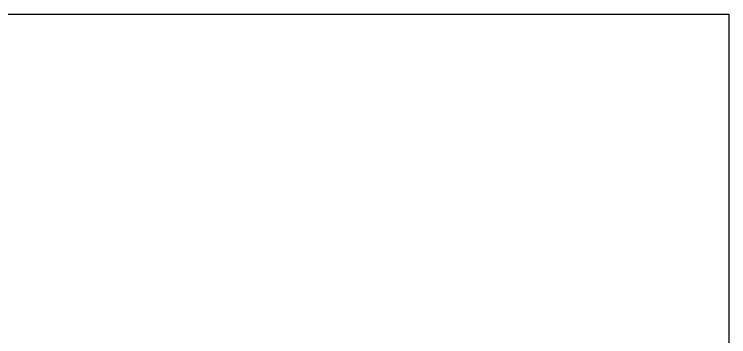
# Model space of a CAD drawing. Extents: x 104132 to 3338343, y -1228862 to 1409848.
# Drawn here: x 1305927 to 1394132, y 144506 to 184338 of the extents above; entities that cross this region are included whole.
import ezdxf
from ezdxf.enums import TextEntityAlignment as Align

# ---------------------------------------------------------------- set-up
doc = ezdxf.new("R2010")
doc.units = 0
doc.linetypes.add('CENTER', pattern=[50.8, 31.75, -6.35, 6.35, -6.35])
doc.linetypes.add('CENTER2', pattern=[28.575, 19.05, -3.175, 3.175, -3.175])
doc.layers.get('Defpoints').update_dxf_attribs({"color": 8})
for name, color, linetype in [('#幕墙线-平面', 8, 'Continuous'), ('#标注', 8, 'Continuous'), ('#轴线', 8, 'CENTER2'), ('A-FLOR-UNDR', 8, 'Continuous'), ('C-SHET-SHBD', 8, 'Continuous'), ('dim', 8, 'Continuous'), ('DOTE', 8, 'CENTER')]:
    doc.layers.add(name, color=color, linetype=linetype)
doc.styles.add('XD2008', font='xd-hzs.shx', dxfattribs={"width": 0.7, "bigfont": 'xd-hztxt.shx'})

# ---------------------------------------------------------------- blocks, each defined once
blk = doc.blocks.new('轴网20240313')
at = {"layer": '#标注', "ltscale": 300}
blk.add_circle((571467.9, -147345.9), 64700, dxfattribs=at)
at = {"layer": '#轴线', "ltscale": 300}
for radius in [64700, 63300]:
    blk.add_circle((571467.9, -147345.9), radius, dxfattribs=at)
blk = doc.blocks.new('QWEAFSD')
at = {"layer": 'A-FLOR-UNDR', "ltscale": 5}
for radius, end in [(65000, 202.58664), (64800, 202.00419), (64750, 201.83199), (64600, 201.19687), (64580, 201.09026), (64415, 200.57143)]:
    blk.add_arc((172821, 487183), radius, 322.26362, end, dxfattribs=at)
blk = doc.blocks.new('A3文本框')
at = {"layer": 'Defpoints', "ltscale": 500}
blk.add_lwpolyline([(10, -10), (-420, -10), (-420, 297), (10, 297)], close=True, dxfattribs=at)
at = {"layer": 'C-SHET-SHBD', "style": 'XD2008', "width": 0.7}
for tag, height, p in [('子项名称', 4.5, (-37.49, 35.41)), ('图名', 4.5, (-37.49, 24.27)), ('比例', 3, (-56.3, 8.25)), ('MQJD-01', 3, (-13.24, 2.27))]:
    blk.add_attdef(tag, text='', height=height, dxfattribs=at).set_placement(p, align=Align.CENTER)

msp = doc.modelspace()

# ---------------------------------------------------------------- block references
at = {"layer": '#幕墙线-平面'}
msp.add_blockref('QWEAFSD', (1072166, -390456), dxfattribs=at)
at = {"layer": 'dim', "xscale": 600, "yscale": 600, "zscale": 600}
msp.add_blockref('A3文本框', (1388132, 6138), dxfattribs=at)
at = {"layer": 'DOTE'}
msp.add_blockref('轴网20240313', (673520, 244073), dxfattribs=at)

doc.saveas('drawing.dxf')
